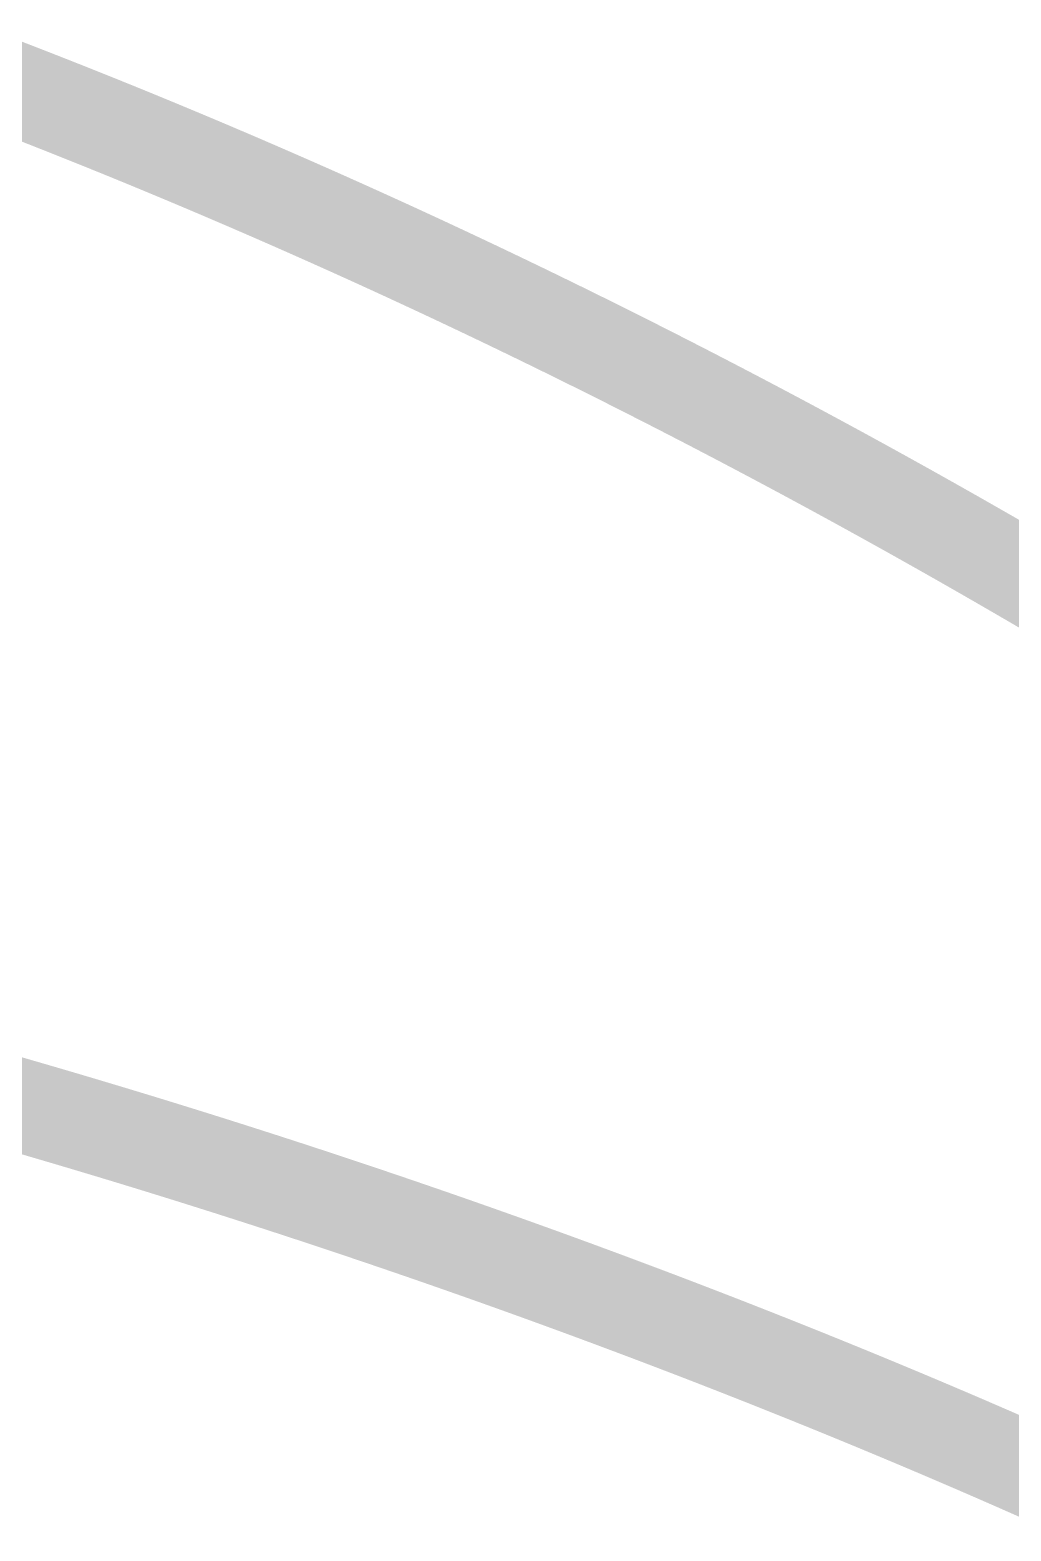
# Model space of a CAD drawing. Header units: inches. Extents: x -300 to 516, y -297 to 231.
# Drawn here: x -15.185 to -13.87, y -151.015 to -149.002 of the extents above; entities that cross this region are included whole.
import ezdxf

# ---------------------------------------------------------------- set-up
doc = ezdxf.new("R2010")
doc.units = ezdxf.units.IN
doc.header["$LTSCALE"] = 24
doc.header["$MEASUREMENT"] = 0
doc.layers.add('EXTERIOR ELEC EQUIP', color=190, linetype='Continuous')

msp = doc.modelspace()

# ---------------------------------------------------------------- linework, layer by layer
at = {"layer": 'EXTERIOR ELEC EQUIP', "color": 60, "const_width": 0.125}
msp.add_lwpolyline([(-15.24835, -149.06435), (-15.2475, -149.06467), (-15.24666, -149.06499), (-15.24582, -149.06531), (-15.24498, -149.06563), (-15.24414, -149.06596), (-15.24329, -149.06628), (-15.24245, -149.0666), (-15.24161, -149.06692), (-15.24077, -149.06724), (-15.23993, -149.06756), (-15.23908, -149.06789), (-15.23824, -149.06821), (-15.2374, -149.06853), (-15.23656, -149.06885), (-15.23572, -149.06918), (-15.23487, -149.0695), (-15.23403, -149.06982), (-15.23319, -149.07014), (-15.23235, -149.07047), (-15.23151, -149.07079), (-15.23067, -149.07111), (-15.22982, -149.07143), (-15.22898, -149.07176), (-15.22814, -149.07208), (-15.2273, -149.0724), (-15.22646, -149.07273), (-15.22562, -149.07305), (-15.22477, -149.07337), (-15.22393, -149.0737), (-15.22309, -149.07402), (-15.22225, -149.07435), (-15.22141, -149.07467), (-15.22057, -149.07499), (-15.21973, -149.07532), (-15.21888, -149.07564), (-15.21804, -149.07597), (-15.2172, -149.07629), (-15.21636, -149.07661), (-15.21552, -149.07694), (-15.21468, -149.07726), (-15.21384, -149.07759), (-15.213, -149.07791), (-15.21215, -149.07824), (-15.21131, -149.07856), (-15.21047, -149.07889), (-15.20963, -149.07921), (-15.20879, -149.07954), (-15.20795, -149.07986), (-15.20711, -149.08019), (-15.20627, -149.08051), (-15.20542, -149.08084), (-15.20458, -149.08117), (-15.20374, -149.08149), (-15.2029, -149.08182), (-15.20206, -149.08214), (-15.20122, -149.08247), (-15.20038, -149.0828), (-15.19954, -149.08312), (-15.1987, -149.08345), (-15.19786, -149.08377), (-15.19702, -149.0841), (-15.19617, -149.08443), (-15.19533, -149.08475), (-15.19449, -149.08508), (-15.19365, -149.08541), (-15.19281, -149.08574), (-15.19197, -149.08606), (-15.19113, -149.08639), (-15.19029, -149.08672), (-15.18945, -149.08704), (-15.18861, -149.08737), (-15.18777, -149.0877), (-15.18693, -149.08803), (-15.18609, -149.08835), (-15.18525, -149.08868), (-15.18441, -149.08901), (-15.18357, -149.08934), (-15.18273, -149.08967), (-15.18188, -149.08999), (-15.18104, -149.09032), (-15.1802, -149.09065), (-15.17936, -149.09098), (-15.17852, -149.09131), (-15.17768, -149.09164), (-15.17684, -149.09197), (-15.176, -149.09229), (-15.17516, -149.09262), (-15.17432, -149.09295), (-15.17348, -149.09328), (-15.17264, -149.09361), (-15.1718, -149.09394), (-15.17096, -149.09427), (-15.17012, -149.0946), (-15.16928, -149.09493), (-15.16844, -149.09526), (-15.1676, -149.09559), (-15.16676, -149.09592), (-15.16592, -149.09625), (-15.16508, -149.09658), (-15.16424, -149.09691), (-15.1634, -149.09724), (-15.16256, -149.09757), (-15.16172, -149.0979), (-15.16088, -149.09823), (-15.16004, -149.09856), (-15.1592, -149.09889), (-15.15836, -149.09922), (-15.15752, -149.09955), (-15.15668, -149.09988), (-15.15584, -149.10021), (-15.155, -149.10054), (-15.15416, -149.10088), (-15.15332, -149.10121), (-15.15248, -149.10154), (-15.15164, -149.10187), (-15.1508, -149.1022), (-15.14996, -149.10253), (-15.14913, -149.10286), (-15.14829, -149.1032), (-15.14745, -149.10353), (-15.14661, -149.10386), (-15.14577, -149.10419), (-15.14493, -149.10452), (-15.14409, -149.10486), (-15.14325, -149.10519), (-15.14241, -149.10552), (-15.14157, -149.10585), (-15.14073, -149.10619), (-15.13989, -149.10652), (-15.13905, -149.10685), (-15.13821, -149.10719), (-15.13737, -149.10752), (-15.13653, -149.10785), (-15.1357, -149.10818), (-15.13486, -149.10852), (-15.13402, -149.10885), (-15.13318, -149.10918), (-15.13234, -149.10952), (-15.1315, -149.10985), (-15.13066, -149.11019), (-15.12982, -149.11052), (-15.12898, -149.11085), (-15.12814, -149.11119), (-15.1273, -149.11152), (-15.12647, -149.11186), (-15.12563, -149.11219), (-15.12479, -149.11252), (-15.12395, -149.11286), (-15.12311, -149.11319), (-15.12227, -149.11353), (-15.12143, -149.11386), (-15.12059, -149.1142), (-15.11976, -149.11453), (-15.11892, -149.11487), (-15.11808, -149.1152), (-15.11724, -149.11554), (-15.1164, -149.11587), (-15.11556, -149.11621), (-15.11472, -149.11654), (-15.11388, -149.11688), (-15.11305, -149.11721), (-15.11221, -149.11755), (-15.11137, -149.11789), (-15.11053, -149.11822), (-15.10969, -149.11856), (-15.10885, -149.11889), (-15.10802, -149.11923), (-15.10718, -149.11957), (-15.10634, -149.1199), (-15.1055, -149.12024), (-15.10466, -149.12057), (-15.10382, -149.12091), (-15.10299, -149.12125), (-15.10215, -149.12158), (-15.10131, -149.12192), (-15.10047, -149.12226), (-15.09963, -149.1226), (-15.09879, -149.12293), (-15.09796, -149.12327), (-15.09712, -149.12361), (-15.09628, -149.12394), (-15.09544, -149.12428), (-15.0946, -149.12462), (-15.09377, -149.12496), (-15.09293, -149.1253), (-15.09209, -149.12563), (-15.09125, -149.12597), (-15.09041, -149.12631), (-15.08958, -149.12665), (-15.08874, -149.12699), (-15.0879, -149.12732), (-15.08706, -149.12766), (-15.08622, -149.128), (-15.08539, -149.12834), (-15.08455, -149.12868), (-15.08371, -149.12902), (-15.08287, -149.12936), (-15.08204, -149.12969), (-15.0812, -149.13003), (-15.08036, -149.13037), (-15.07952, -149.13071), (-15.07869, -149.13105), (-15.07785, -149.13139), (-15.07701, -149.13173), (-15.07617, -149.13207), (-15.07534, -149.13241), (-15.0745, -149.13275), (-15.07366, -149.13309), (-15.07282, -149.13343), (-15.07199, -149.13377), (-15.07115, -149.13411), (-15.07031, -149.13445), (-15.06947, -149.13479), (-15.06864, -149.13513), (-15.0678, -149.13547), (-15.06696, -149.13581), (-15.06612, -149.13615), (-15.06529, -149.13649), (-15.06445, -149.13683), (-15.06361, -149.13717), (-15.06278, -149.13751), (-15.06194, -149.13785), (-15.0611, -149.1382), (-15.06026, -149.13854), (-15.05943, -149.13888), (-15.05859, -149.13922), (-15.05775, -149.13956), (-15.05692, -149.1399), (-15.05608, -149.14024), (-15.05524, -149.14059), (-15.05441, -149.14093), (-15.05357, -149.14127), (-15.05273, -149.14161), (-15.0519, -149.14195), (-15.05106, -149.1423), (-15.05022, -149.14264), (-15.04939, -149.14298), (-15.04855, -149.14332), (-15.04771, -149.14367), (-15.04688, -149.14401), (-15.04604, -149.14435), (-15.0452, -149.14469), (-15.04437, -149.14504), (-15.04353, -149.14538), (-15.04269, -149.14572), (-15.04186, -149.14607), (-15.04102, -149.14641), (-15.04018, -149.14675), (-15.03935, -149.1471), (-15.03851, -149.14744), (-15.03767, -149.14778), (-15.03684, -149.14813), (-15.036, -149.14847), (-15.03516, -149.14881), (-15.03433, -149.14916), (-15.03349, -149.1495), (-15.03266, -149.14985), (-15.03182, -149.15019), (-15.03098, -149.15054), (-15.03015, -149.15088), (-15.02931, -149.15122), (-15.02847, -149.15157), (-15.02764, -149.15191), (-15.0268, -149.15226), (-15.02597, -149.1526), (-15.02513, -149.15295), (-15.02429, -149.15329), (-15.02346, -149.15364), (-15.02262, -149.15398), (-15.02179, -149.15433), (-15.02095, -149.15467), (-15.02011, -149.15502), (-15.01928, -149.15537), (-15.01844, -149.15571), (-15.01761, -149.15606), (-15.01677, -149.1564), (-15.01594, -149.15675), (-15.0151, -149.15709), (-15.01426, -149.15744), (-15.01343, -149.15779), (-15.01259, -149.15813), (-15.01176, -149.15848), (-15.01092, -149.15883), (-15.01009, -149.15917), (-15.00925, -149.15952), (-15.00842, -149.15987), (-15.00758, -149.16021), (-15.00674, -149.16056), (-15.00591, -149.16091), (-15.00507, -149.16125), (-15.00424, -149.1616), (-15.0034, -149.16195), (-15.00257, -149.16229), (-15.00173, -149.16264), (-15.0009, -149.16299), (-15.00006, -149.16334), (-14.99923, -149.16368), (-14.99839, -149.16403), (-14.99756, -149.16438), (-14.99672, -149.16473), (-14.99589, -149.16508), (-14.99505, -149.16542), (-14.99422, -149.16577), (-14.99338, -149.16612), (-14.99255, -149.16647), (-14.99171, -149.16682), (-14.99088, -149.16717), (-14.99004, -149.16752), (-14.98921, -149.16786), (-14.98837, -149.16821), (-14.98754, -149.16856), (-14.9867, -149.16891), (-14.98587, -149.16926), (-14.98503, -149.16961), (-14.9842, -149.16996), (-14.98336, -149.17031), (-14.98253, -149.17066), (-14.98169, -149.17101), (-14.98086, -149.17136), (-14.98002, -149.17171), (-14.97919, -149.17206), (-14.97835, -149.17241), (-14.97752, -149.17275), (-14.97668, -149.1731), (-14.97585, -149.17346), (-14.97502, -149.17381), (-14.97418, -149.17416), (-14.97335, -149.17451), (-14.97251, -149.17486), (-14.97168, -149.17521), (-14.97084, -149.17556), (-14.97001, -149.17591), (-14.96918, -149.17626), (-14.96834, -149.17661), (-14.96751, -149.17696), (-14.96667, -149.17731), (-14.96584, -149.17766), (-14.965, -149.17801), (-14.96417, -149.17837), (-14.96334, -149.17872), (-14.9625, -149.17907), (-14.96167, -149.17942), (-14.96083, -149.17977), (-14.96, -149.18012), (-14.95917, -149.18048), (-14.95833, -149.18083), (-14.9575, -149.18118), (-14.95666, -149.18153), (-14.95583, -149.18188), (-14.955, -149.18224), (-14.95416, -149.18259), (-14.95333, -149.18294), (-14.95249, -149.18329), (-14.95166, -149.18365), (-14.95083, -149.184), (-14.94999, -149.18435), (-14.94916, -149.1847), (-14.94833, -149.18506), (-14.94749, -149.18541), (-14.94666, -149.18576), (-14.94583, -149.18612), (-14.94499, -149.18647), (-14.94416, -149.18682), (-14.94332, -149.18718), (-14.94249, -149.18753), (-14.94166, -149.18788), (-14.94082, -149.18824), (-14.93999, -149.18859), (-14.93916, -149.18895), (-14.93832, -149.1893), (-14.93749, -149.18965), (-14.93666, -149.19001), (-14.93582, -149.19036), (-14.93499, -149.19072), (-14.93416, -149.19107), (-14.93332, -149.19143), (-14.93249, -149.19178), (-14.93166, -149.19214), (-14.93083, -149.19249), (-14.92999, -149.19285), (-14.92916, -149.1932), (-14.92833, -149.19356), (-14.92749, -149.19391), (-14.92666, -149.19427), (-14.92583, -149.19462), (-14.92499, -149.19498), (-14.92416, -149.19533), (-14.92333, -149.19569), (-14.9225, -149.19604), (-14.92166, -149.1964), (-14.92083, -149.19675), (-14.92, -149.19711), (-14.91917, -149.19747), (-14.91833, -149.19782), (-14.9175, -149.19818), (-14.91667, -149.19854), (-14.91583, -149.19889), (-14.915, -149.19925), (-14.91417, -149.1996), (-14.91334, -149.19996), (-14.9125, -149.20032), (-14.91167, -149.20067), (-14.91084, -149.20103), (-14.91001, -149.20139), (-14.90917, -149.20175), (-14.90834, -149.2021), (-14.90751, -149.20246), (-14.90668, -149.20282), (-14.90585, -149.20317), (-14.90501, -149.20353), (-14.90418, -149.20389), (-14.90335, -149.20425), (-14.90252, -149.2046), (-14.90168, -149.20496), (-14.90085, -149.20532), (-14.90002, -149.20568), (-14.89919, -149.20604), (-14.89836, -149.20639), (-14.89752, -149.20675), (-14.89669, -149.20711), (-14.89586, -149.20747), (-14.89503, -149.20783), (-14.8942, -149.20819), (-14.89336, -149.20855), (-14.89253, -149.2089), (-14.8917, -149.20926), (-14.89087, -149.20962), (-14.89004, -149.20998), (-14.88921, -149.21034), (-14.88837, -149.2107), (-14.88754, -149.21106), (-14.88671, -149.21142), (-14.88588, -149.21178), (-14.88505, -149.21214), (-14.88422, -149.2125), (-14.88338, -149.21286), (-14.88255, -149.21322), (-14.88172, -149.21358), (-14.88089, -149.21394), (-14.88006, -149.2143), (-14.87923, -149.21466), (-14.8784, -149.21502), (-14.87756, -149.21538), (-14.87673, -149.21574), (-14.8759, -149.2161), (-14.87507, -149.21646), (-14.87424, -149.21682), (-14.87341, -149.21718), (-14.87258, -149.21754), (-14.87175, -149.2179), (-14.87091, -149.21826), (-14.87008, -149.21862), (-14.86925, -149.21898), (-14.86842, -149.21935), (-14.86759, -149.21971), (-14.86676, -149.22007), (-14.86593, -149.22043), (-14.8651, -149.22079), (-14.86427, -149.22115), (-14.86344, -149.22151), (-14.8626, -149.22188), (-14.86177, -149.22224), (-14.86094, -149.2226), (-14.86011, -149.22296), (-14.85928, -149.22332), (-14.85845, -149.22369), (-14.85762, -149.22405), (-14.85679, -149.22441), (-14.85596, -149.22477), (-14.85513, -149.22514), (-14.8543, -149.2255), (-14.85347, -149.22586), (-14.85264, -149.22623), (-14.85181, -149.22659), (-14.85098, -149.22695), (-14.85015, -149.22731), (-14.84932, -149.22768), (-14.84849, -149.22804), (-14.84765, -149.2284), (-14.84682, -149.22877), (-14.84599, -149.22913), (-14.84516, -149.22949), (-14.84433, -149.22986), (-14.8435, -149.23022), (-14.84267, -149.23059), (-14.84184, -149.23095), (-14.84101, -149.23131), (-14.84018, -149.23168), (-14.83935, -149.23204), (-14.83852, -149.23241), (-14.83769, -149.23277), (-14.83686, -149.23314), (-14.83603, -149.2335), (-14.8352, -149.23386), (-14.83437, -149.23423), (-14.83354, -149.23459), (-14.83271, -149.23496), (-14.83188, -149.23532), (-14.83105, -149.23569), (-14.83022, -149.23605), (-14.82939, -149.23642), (-14.82856, -149.23678), (-14.82774, -149.23715), (-14.82691, -149.23752), (-14.82608, -149.23788), (-14.82525, -149.23825), (-14.82442, -149.23861), (-14.82359, -149.23898), (-14.82276, -149.23934), (-14.82193, -149.23971), (-14.8211, -149.24008), (-14.82027, -149.24044), (-14.81944, -149.24081), (-14.81861, -149.24117), (-14.81778, -149.24154), (-14.81695, -149.24191), (-14.81612, -149.24227), (-14.81529, -149.24264), (-14.81446, -149.24301), (-14.81364, -149.24337), (-14.81281, -149.24374), (-14.81198, -149.24411), (-14.81115, -149.24448), (-14.81032, -149.24484), (-14.80949, -149.24521), (-14.80866, -149.24558), (-14.80783, -149.24594), (-14.807, -149.24631), (-14.80617, -149.24668), (-14.80535, -149.24705), (-14.80452, -149.24742), (-14.80369, -149.24778), (-14.80286, -149.24815), (-14.80203, -149.24852), (-14.8012, -149.24889), (-14.80037, -149.24926), (-14.79954, -149.24962), (-14.79872, -149.24999), (-14.79789, -149.25036), (-14.79706, -149.25073), (-14.79623, -149.2511), (-14.7954, -149.25147), (-14.79457, -149.25183), (-14.79374, -149.2522), (-14.79292, -149.25257), (-14.79209, -149.25294), (-14.79126, -149.25331), (-14.79043, -149.25368), (-14.7896, -149.25405), (-14.78877, -149.25442), (-14.78795, -149.25479), (-14.78712, -149.25516), (-14.78629, -149.25553), (-14.78546, -149.2559), (-14.78463, -149.25627), (-14.78381, -149.25664), (-14.78298, -149.25701), (-14.78215, -149.25738), (-14.78132, -149.25775), (-14.78049, -149.25812), (-14.77967, -149.25849), (-14.77884, -149.25886), (-14.77801, -149.25923), (-14.77718, -149.2596), (-14.77635, -149.25997), (-14.77553, -149.26034), (-14.7747, -149.26071), (-14.77387, -149.26108), (-14.77304, -149.26145), (-14.77222, -149.26182), (-14.77139, -149.26219), (-14.77056, -149.26257), (-14.76973, -149.26294), (-14.7689, -149.26331), (-14.76808, -149.26368), (-14.76725, -149.26405), (-14.76642, -149.26442), (-14.76559, -149.26479), (-14.76477, -149.26517), (-14.76394, -149.26554), (-14.76311, -149.26591), (-14.76229, -149.26628), (-14.76146, -149.26665), (-14.76063, -149.26703), (-14.7598, -149.2674), (-14.75898, -149.26777), (-14.75815, -149.26814), (-14.75732, -149.26852), (-14.75649, -149.26889), (-14.75567, -149.26926), (-14.75484, -149.26963), (-14.75401, -149.27001), (-14.75319, -149.27038), (-14.75236, -149.27075), (-14.75153, -149.27113), (-14.75071, -149.2715), (-14.74988, -149.27187), (-14.74905, -149.27225), (-14.74823, -149.27262), (-14.7474, -149.27299), (-14.74657, -149.27337), (-14.74575, -149.27374), (-14.74492, -149.27411), (-14.74409, -149.27449), (-14.74327, -149.27486), (-14.74244, -149.27524), (-14.74161, -149.27561), (-14.74079, -149.27598), (-14.73996, -149.27636), (-14.73913, -149.27673), (-14.73831, -149.27711), (-14.73748, -149.27748), (-14.73665, -149.27786), (-14.73583, -149.27823), (-14.735, -149.27861), (-14.73417, -149.27898), (-14.73335, -149.27935), (-14.73252, -149.27973), (-14.7317, -149.2801), (-14.73087, -149.28048), (-14.73004, -149.28086), (-14.72922, -149.28123), (-14.72839, -149.28161), (-14.72756, -149.28198), (-14.72674, -149.28236), (-14.72591, -149.28273), (-14.72509, -149.28311), (-14.72426, -149.28348), (-14.72344, -149.28386), (-14.72261, -149.28424), (-14.72178, -149.28461), (-14.72096, -149.28499), (-14.72013, -149.28536), (-14.71931, -149.28574), (-14.71848, -149.28612), (-14.71765, -149.28649), (-14.71683, -149.28687), (-14.716, -149.28725), (-14.71518, -149.28762), (-14.71435, -149.288), (-14.71353, -149.28838), (-14.7127, -149.28875), (-14.71188, -149.28913), (-14.71105, -149.28951), (-14.71022, -149.28989), (-14.7094, -149.29026), (-14.70857, -149.29064), (-14.70775, -149.29102), (-14.70692, -149.2914), (-14.7061, -149.29177), (-14.70527, -149.29215), (-14.70445, -149.29253), (-14.70362, -149.29291), (-14.7028, -149.29328), (-14.70197, -149.29366), (-14.70115, -149.29404), (-14.70032, -149.29442), (-14.6995, -149.2948), (-14.69867, -149.29518), (-14.69785, -149.29555), (-14.69702, -149.29593), (-14.6962, -149.29631), (-14.69537, -149.29669), (-14.69455, -149.29707), (-14.69372, -149.29745), (-14.6929, -149.29783), (-14.69207, -149.29821), (-14.69125, -149.29859), (-14.69042, -149.29896), (-14.6896, -149.29934), (-14.68878, -149.29972), (-14.68795, -149.3001), (-14.68713, -149.30048), (-14.6863, -149.30086), (-14.68548, -149.30124), (-14.68465, -149.30162), (-14.68383, -149.302), (-14.683, -149.30238), (-14.68218, -149.30276), (-14.68136, -149.30314), (-14.68053, -149.30352), (-14.67971, -149.3039), (-14.67888, -149.30428), (-14.67806, -149.30466), (-14.67723, -149.30504), (-14.67641, -149.30542), (-14.67559, -149.3058), (-14.67476, -149.30618), (-14.67394, -149.30657), (-14.67311, -149.30695), (-14.67229, -149.30733), (-14.67147, -149.30771), (-14.67064, -149.30809), (-14.66982, -149.30847), (-14.66899, -149.30885), (-14.66817, -149.30923), (-14.66735, -149.30962), (-14.66652, -149.31), (-14.6657, -149.31038), (-14.66488, -149.31076), (-14.66405, -149.31114), (-14.66323, -149.31152), (-14.6624, -149.31191), (-14.66158, -149.31229), (-14.66076, -149.31267), (-14.65993, -149.31305), (-14.65911, -149.31343), (-14.65829, -149.31382), (-14.65746, -149.3142), (-14.65664, -149.31458), (-14.65582, -149.31496), (-14.65499, -149.31535), (-14.65417, -149.31573), (-14.65335, -149.31611), (-14.65252, -149.3165), (-14.6517, -149.31688), (-14.65088, -149.31726), (-14.65005, -149.31765), (-14.64923, -149.31803), (-14.64841, -149.31841), (-14.64759, -149.3188), (-14.64676, -149.31918), (-14.64594, -149.31956), (-14.64512, -149.31995), (-14.64429, -149.32033), (-14.64347, -149.32071), (-14.64265, -149.3211), (-14.64183, -149.32148), (-14.641, -149.32187), (-14.64018, -149.32225), (-14.63936, -149.32263), (-14.63853, -149.32302), (-14.63771, -149.3234), (-14.63689, -149.32379), (-14.63607, -149.32417), (-14.63524, -149.32456), (-14.63442, -149.32494), (-14.6336, -149.32533), (-14.63278, -149.32571), (-14.63195, -149.3261), (-14.63113, -149.32648), (-14.63031, -149.32687), (-14.62949, -149.32725), (-14.62867, -149.32764), (-14.62784, -149.32802), (-14.62702, -149.32841), (-14.6262, -149.32879), (-14.62538, -149.32918), (-14.62455, -149.32956), (-14.62373, -149.32995), (-14.62291, -149.33034), (-14.62209, -149.33072), (-14.62127, -149.33111), (-14.62044, -149.33149), (-14.61962, -149.33188), (-14.6188, -149.33227), (-14.61798, -149.33265), (-14.61716, -149.33304), (-14.61634, -149.33343), (-14.61551, -149.33381), (-14.61469, -149.3342), (-14.61387, -149.33459), (-14.61305, -149.33497), (-14.61223, -149.33536), (-14.61141, -149.33575), (-14.61058, -149.33613), (-14.60976, -149.33652), (-14.60894, -149.33691), (-14.60812, -149.3373), (-14.6073, -149.33768), (-14.60648, -149.33807), (-14.60565, -149.33846), (-14.60483, -149.33885), (-14.60401, -149.33923), (-14.60319, -149.33962), (-14.60237, -149.34001), (-14.60155, -149.3404), (-14.60073, -149.34078), (-14.59991, -149.34117), (-14.59909, -149.34156), (-14.59826, -149.34195), (-14.59744, -149.34234), (-14.59662, -149.34273), (-14.5958, -149.34311), (-14.59498, -149.3435), (-14.59416, -149.34389), (-14.59334, -149.34428), (-14.59252, -149.34467), (-14.5917, -149.34506), (-14.59088, -149.34545), (-14.59006, -149.34584), (-14.58923, -149.34623), (-14.58841, -149.34662), (-14.58759, -149.347), (-14.58677, -149.34739), (-14.58595, -149.34778), (-14.58513, -149.34817), (-14.58431, -149.34856), (-14.58349, -149.34895), (-14.58267, -149.34934), (-14.58185, -149.34973), (-14.58103, -149.35012), (-14.58021, -149.35051), (-14.57939, -149.3509), (-14.57857, -149.35129), (-14.57775, -149.35168), (-14.57693, -149.35207), (-14.57611, -149.35246), (-14.57529, -149.35285), (-14.57447, -149.35324), (-14.57365, -149.35363), (-14.57283, -149.35403), (-14.57201, -149.35442), (-14.57119, -149.35481), (-14.57037, -149.3552), (-14.56955, -149.35559), (-14.56873, -149.35598), (-14.56791, -149.35637), (-14.56709, -149.35676), (-14.56627, -149.35715), (-14.56545, -149.35755), (-14.56463, -149.35794), (-14.56381, -149.35833), (-14.56299, -149.35872), (-14.56217, -149.35911), (-14.56135, -149.3595), (-14.56053, -149.3599), (-14.55971, -149.36029), (-14.55889, -149.36068), (-14.55807, -149.36107), (-14.55725, -149.36147), (-14.55643, -149.36186), (-14.55562, -149.36225), (-14.5548, -149.36264), (-14.55398, -149.36304), (-14.55316, -149.36343), (-14.55234, -149.36382), (-14.55152, -149.36421), (-14.5507, -149.36461), (-14.54988, -149.365), (-14.54906, -149.36539), (-14.54824, -149.36579), (-14.54742, -149.36618), (-14.5466, -149.36657), (-14.54579, -149.36697), (-14.54497, -149.36736), (-14.54415, -149.36775), (-14.54333, -149.36815), (-14.54251, -149.36854), (-14.54169, -149.36893), (-14.54087, -149.36933), (-14.54005, -149.36972), (-14.53924, -149.37012), (-14.53842, -149.37051), (-14.5376, -149.3709), (-14.53678, -149.3713), (-14.53596, -149.37169), (-14.53514, -149.37209), (-14.53432, -149.37248), (-14.53351, -149.37288), (-14.53269, -149.37327), (-14.53187, -149.37366), (-14.53105, -149.37406), (-14.53023, -149.37445), (-14.52941, -149.37485), (-14.5286, -149.37524), (-14.52778, -149.37564), (-14.52696, -149.37603), (-14.52614, -149.37643), (-14.52532, -149.37683), (-14.52451, -149.37722), (-14.52369, -149.37762), (-14.52287, -149.37801), (-14.52205, -149.37841), (-14.52123, -149.3788), (-14.52042, -149.3792), (-14.5196, -149.37959), (-14.51878, -149.37999), (-14.51796, -149.38039), (-14.51715, -149.38078), (-14.51633, -149.38118), (-14.51551, -149.38158), (-14.51469, -149.38197), (-14.51388, -149.38237), (-14.51306, -149.38276), (-14.51224, -149.38316), (-14.51142, -149.38356), (-14.51061, -149.38395), (-14.50979, -149.38435), (-14.50897, -149.38475), (-14.50815, -149.38515), (-14.50734, -149.38554), (-14.50652, -149.38594), (-14.5057, -149.38634), (-14.50488, -149.38673), (-14.50407, -149.38713), (-14.50325, -149.38753), (-14.50243, -149.38793), (-14.50162, -149.38832), (-14.5008, -149.38872), (-14.49998, -149.38912), (-14.49916, -149.38952), (-14.49835, -149.38992), (-14.49753, -149.39031), (-14.49671, -149.39071), (-14.4959, -149.39111), (-14.49508, -149.39151), (-14.49426, -149.39191), (-14.49345, -149.39231), (-14.49263, -149.3927), (-14.49181, -149.3931), (-14.491, -149.3935), (-14.49018, -149.3939), (-14.48936, -149.3943), (-14.48855, -149.3947), (-14.48773, -149.3951), (-14.48691, -149.3955), (-14.4861, -149.39589), (-14.48528, -149.39629), (-14.48447, -149.39669), (-14.48365, -149.39709), (-14.48283, -149.39749), (-14.48202, -149.39789), (-14.4812, -149.39829), (-14.48038, -149.39869), (-14.47957, -149.39909), (-14.47875, -149.39949), (-14.47794, -149.39989), (-14.47712, -149.40029), (-14.4763, -149.40069), (-14.47549, -149.40109), (-14.47467, -149.40149), (-14.47386, -149.40189), (-14.47304, -149.40229), (-14.47223, -149.40269), (-14.47141, -149.40309), (-14.47059, -149.40349), (-14.46978, -149.40389), (-14.46896, -149.40429), (-14.46815, -149.40469), (-14.46733, -149.4051), (-14.46652, -149.4055), (-14.4657, -149.4059), (-14.46489, -149.4063), (-14.46407, -149.4067), (-14.46325, -149.4071), (-14.46244, -149.4075), (-14.46162, -149.4079), (-14.46081, -149.40831), (-14.45999, -149.40871), (-14.45918, -149.40911), (-14.45836, -149.40951), (-14.45755, -149.40991), (-14.45673, -149.41031), (-14.45592, -149.41072), (-14.4551, -149.41112), (-14.45429, -149.41152), (-14.45347, -149.41192), (-14.45266, -149.41232), (-14.45184, -149.41273), (-14.45103, -149.41313), (-14.45021, -149.41353), (-14.4494, -149.41393), (-14.44858, -149.41434), (-14.44777, -149.41474), (-14.44695, -149.41514), (-14.44614, -149.41555), (-14.44532, -149.41595), (-14.44451, -149.41635), (-14.4437, -149.41676), (-14.44288, -149.41716), (-14.44207, -149.41756), (-14.44125, -149.41797), (-14.44044, -149.41837), (-14.43962, -149.41877), (-14.43881, -149.41918), (-14.43799, -149.41958), (-14.43718, -149.41998), (-14.43637, -149.42039), (-14.43555, -149.42079), (-14.43474, -149.42119), (-14.43392, -149.4216), (-14.43311, -149.422), (-14.4323, -149.42241), (-14.43148, -149.42281), (-14.43067, -149.42322), (-14.42985, -149.42362), (-14.42904, -149.42402), (-14.42823, -149.42443), (-14.42741, -149.42483), (-14.4266, -149.42524), (-14.42578, -149.42564), (-14.42497, -149.42605), (-14.42416, -149.42645), (-14.42334, -149.42686), (-14.42253, -149.42726), (-14.42172, -149.42767), (-14.4209, -149.42807), (-14.42009, -149.42848), (-14.41928, -149.42889), (-14.41846, -149.42929), (-14.41765, -149.4297), (-14.41684, -149.4301), (-14.41602, -149.43051), (-14.41521, -149.43091), (-14.4144, -149.43132), (-14.41358, -149.43173), (-14.41277, -149.43213), (-14.41196, -149.43254), (-14.41114, -149.43294), (-14.41033, -149.43335), (-14.40952, -149.43376), (-14.4087, -149.43416), (-14.40789, -149.43457), (-14.40708, -149.43498), (-14.40627, -149.43538), (-14.40545, -149.43579), (-14.40464, -149.4362), (-14.40383, -149.4366), (-14.40302, -149.43701), (-14.4022, -149.43742), (-14.40139, -149.43782), (-14.40058, -149.43823), (-14.39976, -149.43864), (-14.39895, -149.43905), (-14.39814, -149.43945), (-14.39733, -149.43986), (-14.39651, -149.44027), (-14.3957, -149.44068), (-14.39489, -149.44108), (-14.39408, -149.44149), (-14.39327, -149.4419), (-14.39245, -149.44231), (-14.39164, -149.44272), (-14.39083, -149.44312), (-14.39002, -149.44353), (-14.3892, -149.44394), (-14.38839, -149.44435), (-14.38758, -149.44476), (-14.38677, -149.44517), (-14.38596, -149.44557), (-14.38514, -149.44598), (-14.38433, -149.44639), (-14.38352, -149.4468), (-14.38271, -149.44721), (-14.3819, -149.44762), (-14.38109, -149.44803), (-14.38027, -149.44844), (-14.37946, -149.44885), (-14.37865, -149.44926), (-14.37784, -149.44967), (-14.37703, -149.45007), (-14.37622, -149.45048), (-14.3754, -149.45089), (-14.37459, -149.4513), (-14.37378, -149.45171), (-14.37297, -149.45212), (-14.37216, -149.45253), (-14.37135, -149.45294), (-14.37054, -149.45335), (-14.36973, -149.45376), (-14.36891, -149.45417), (-14.3681, -149.45458), (-14.36729, -149.45499), (-14.36648, -149.4554), (-14.36567, -149.45581), (-14.36486, -149.45622), (-14.36405, -149.45664), (-14.36324, -149.45705), (-14.36243, -149.45746), (-14.36162, -149.45787), (-14.36081, -149.45828), (-14.35999, -149.45869), (-14.35918, -149.4591), (-14.35837, -149.45951), (-14.35756, -149.45992), (-14.35675, -149.46033), (-14.35594, -149.46075), (-14.35513, -149.46116), (-14.35432, -149.46157), (-14.35351, -149.46198), (-14.3527, -149.46239), (-14.35189, -149.4628), (-14.35108, -149.46322), (-14.35027, -149.46363), (-14.34946, -149.46404), (-14.34865, -149.46445), (-14.34784, -149.46486), (-14.34703, -149.46528), (-14.34622, -149.46569), (-14.34541, -149.4661), (-14.3446, -149.46651), (-14.34379, -149.46693), (-14.34298, -149.46734), (-14.34217, -149.46775), (-14.34136, -149.46816), (-14.34055, -149.46858), (-14.33974, -149.46899), (-14.33893, -149.4694), (-14.33812, -149.46982), (-14.33731, -149.47023), (-14.3365, -149.47064), (-14.33569, -149.47106), (-14.33488, -149.47147), (-14.33407, -149.47188), (-14.33326, -149.4723), (-14.33245, -149.47271), (-14.33164, -149.47312), (-14.33083, -149.47354), (-14.33002, -149.47395), (-14.32921, -149.47436), (-14.3284, -149.47478), (-14.3276, -149.47519), (-14.32679, -149.47561), (-14.32598, -149.47602), (-14.32517, -149.47643), (-14.32436, -149.47685), (-14.32355, -149.47726), (-14.32274, -149.47768), (-14.32193, -149.47809), (-14.32112, -149.47851), (-14.32031, -149.47892), (-14.31951, -149.47934), (-14.3187, -149.47975), (-14.31789, -149.48017), (-14.31708, -149.48058), (-14.31627, -149.481), (-14.31546, -149.48141), (-14.31465, -149.48183), (-14.31384, -149.48224), (-14.31304, -149.48266), (-14.31223, -149.48307), (-14.31142, -149.48349), (-14.31061, -149.4839), (-14.3098, -149.48432), (-14.30899, -149.48474), (-14.30819, -149.48515), (-14.30738, -149.48557), (-14.30657, -149.48598), (-14.30576, -149.4864), (-14.30495, -149.48682), (-14.30414, -149.48723), (-14.30334, -149.48765), (-14.30253, -149.48806), (-14.30172, -149.48848), (-14.30091, -149.4889), (-14.3001, -149.48931), (-14.2993, -149.48973), (-14.29849, -149.49015), (-14.29768, -149.49056), (-14.29687, -149.49098), (-14.29607, -149.4914), (-14.29526, -149.49181), (-14.29445, -149.49223), (-14.29364, -149.49265), (-14.29284, -149.49307), (-14.29203, -149.49348), (-14.29122, -149.4939), (-14.29041, -149.49432), (-14.28961, -149.49474), (-14.2888, -149.49515), (-14.28799, -149.49557), (-14.28718, -149.49599), (-14.28638, -149.49641), (-14.28557, -149.49682), (-14.28476, -149.49724), (-14.28395, -149.49766), (-14.28315, -149.49808), (-14.28234, -149.4985), (-14.28153, -149.49892), (-14.28073, -149.49933), (-14.27992, -149.49975), (-14.27911, -149.50017), (-14.27831, -149.50059), (-14.2775, -149.50101), (-14.27669, -149.50143), (-14.27589, -149.50185), (-14.27508, -149.50226), (-14.27427, -149.50268), (-14.27347, -149.5031), (-14.27266, -149.50352), (-14.27185, -149.50394), (-14.27105, -149.50436), (-14.27024, -149.50478), (-14.26943, -149.5052), (-14.26863, -149.50562), (-14.26782, -149.50604), (-14.26701, -149.50646), (-14.26621, -149.50688), (-14.2654, -149.5073), (-14.2646, -149.50772), (-14.26379, -149.50814), (-14.26298, -149.50856), (-14.26218, -149.50898), (-14.26137, -149.5094), (-14.26056, -149.50982), (-14.25976, -149.51024), (-14.25895, -149.51066), (-14.25815, -149.51108), (-14.25734, -149.5115), (-14.25654, -149.51192), (-14.25573, -149.51234), (-14.25492, -149.51276), (-14.25412, -149.51318), (-14.25331, -149.5136), (-14.25251, -149.51402), (-14.2517, -149.51444), (-14.2509, -149.51486), (-14.25009, -149.51529), (-14.24928, -149.51571), (-14.24848, -149.51613), (-14.24767, -149.51655), (-14.24687, -149.51697), (-14.24606, -149.51739), (-14.24526, -149.51781), (-14.24445, -149.51824), (-14.24365, -149.51866), (-14.24284, -149.51908), (-14.24204, -149.5195), (-14.24123, -149.51992), (-14.24043, -149.52035), (-14.23962, -149.52077), (-14.23882, -149.52119), (-14.23801, -149.52161), (-14.23721, -149.52203), (-14.2364, -149.52246), (-14.2356, -149.52288), (-14.23479, -149.5233), (-14.23399, -149.52372), (-14.23318, -149.52415), (-14.23238, -149.52457), (-14.23158, -149.52499), (-14.23077, -149.52542), (-14.22997, -149.52584), (-14.22916, -149.52626), (-14.22836, -149.52668), (-14.22755, -149.52711), (-14.22675, -149.52753), (-14.22594, -149.52795), (-14.22514, -149.52838), (-14.22434, -149.5288), (-14.22353, -149.52923), (-14.22273, -149.52965), (-14.22192, -149.53007), (-14.22112, -149.5305), (-14.22032, -149.53092), (-14.21951, -149.53134), (-14.21871, -149.53177), (-14.2179, -149.53219), (-14.2171, -149.53262), (-14.2163, -149.53304), (-14.21549, -149.53347), (-14.21469, -149.53389), (-14.21388, -149.53431), (-14.21308, -149.53474), (-14.21228, -149.53516), (-14.21147, -149.53559), (-14.21067, -149.53601), (-14.20987, -149.53644), (-14.20906, -149.53686), (-14.20826, -149.53729), (-14.20746, -149.53771), (-14.20665, -149.53814), (-14.20585, -149.53856), (-14.20505, -149.53899), (-14.20424, -149.53941), (-14.20344, -149.53984), (-14.20264, -149.54026), (-14.20183, -149.54069), (-14.20103, -149.54111), (-14.20023, -149.54154), (-14.19943, -149.54197), (-14.19862, -149.54239), (-14.19782, -149.54282), (-14.19702, -149.54324), (-14.19621, -149.54367), (-14.19541, -149.5441), (-14.19461, -149.54452), (-14.19381, -149.54495), (-14.193, -149.54537), (-14.1922, -149.5458), (-14.1914, -149.54623), (-14.1906, -149.54665), (-14.18979, -149.54708), (-14.18899, -149.54751), (-14.18819, -149.54793), (-14.18739, -149.54836), (-14.18658, -149.54879), (-14.18578, -149.54922), (-14.18498, -149.54964), (-14.18418, -149.55007), (-14.18338, -149.5505), (-14.18257, -149.55092), (-14.18177, -149.55135), (-14.18097, -149.55178), (-14.18017, -149.55221), (-14.17937, -149.55263), (-14.17856, -149.55306), (-14.17776, -149.55349), (-14.17696, -149.55392), (-14.17616, -149.55434), (-14.17536, -149.55477), (-14.17455, -149.5552), (-14.17375, -149.55563), (-14.17295, -149.55606), (-14.17215, -149.55649), (-14.17135, -149.55691), (-14.17055, -149.55734), (-14.16975, -149.55777), (-14.16894, -149.5582), (-14.16814, -149.55863), (-14.16734, -149.55906), (-14.16654, -149.55948), (-14.16574, -149.55991), (-14.16494, -149.56034), (-14.16414, -149.56077), (-14.16334, -149.5612), (-14.16253, -149.56163), (-14.16173, -149.56206), (-14.16093, -149.56249), (-14.16013, -149.56292), (-14.15933, -149.56335), (-14.15853, -149.56378), (-14.15773, -149.56421), (-14.15693, -149.56463), (-14.15613, -149.56506), (-14.15533, -149.56549), (-14.15453, -149.56592), (-14.15373, -149.56635), (-14.15292, -149.56678), (-14.15212, -149.56721), (-14.15132, -149.56764), (-14.15052, -149.56807), (-14.14972, -149.5685), (-14.14892, -149.56893), (-14.14812, -149.56936), (-14.14732, -149.5698), (-14.14652, -149.57023), (-14.14572, -149.57066), (-14.14492, -149.57109), (-14.14412, -149.57152), (-14.14332, -149.57195), (-14.14252, -149.57238), (-14.14172, -149.57281), (-14.14092, -149.57324), (-14.14012, -149.57367), (-14.13932, -149.5741), (-14.13852, -149.57453), (-14.13772, -149.57497), (-14.13692, -149.5754), (-14.13612, -149.57583), (-14.13532, -149.57626), (-14.13452, -149.57669), (-14.13372, -149.57712), (-14.13292, -149.57756), (-14.13212, -149.57799), (-14.13132, -149.57842), (-14.13053, -149.57885), (-14.12973, -149.57928), (-14.12893, -149.57971), (-14.12813, -149.58015), (-14.12733, -149.58058), (-14.12653, -149.58101), (-14.12573, -149.58144), (-14.12493, -149.58188), (-14.12413, -149.58231), (-14.12333, -149.58274), (-14.12253, -149.58317), (-14.12173, -149.58361), (-14.12094, -149.58404), (-14.12014, -149.58447), (-14.11934, -149.58491), (-14.11854, -149.58534), (-14.11774, -149.58577), (-14.11694, -149.5862), (-14.11614, -149.58664), (-14.11535, -149.58707), (-14.11455, -149.5875), (-14.11375, -149.58794), (-14.11295, -149.58837), (-14.11215, -149.58881), (-14.11135, -149.58924), (-14.11055, -149.58967), (-14.10976, -149.59011), (-14.10896, -149.59054), (-14.10816, -149.59097), (-14.10736, -149.59141), (-14.10656, -149.59184), (-14.10577, -149.59228), (-14.10497, -149.59271), (-14.10417, -149.59314), (-14.10337, -149.59358), (-14.10257, -149.59401), (-14.10178, -149.59445), (-14.10098, -149.59488), (-14.10018, -149.59532), (-14.09938, -149.59575), (-14.09858, -149.59619), (-14.09779, -149.59662), (-14.09699, -149.59706), (-14.09619, -149.59749), (-14.09539, -149.59793), (-14.0946, -149.59836), (-14.0938, -149.5988), (-14.093, -149.59923), (-14.0922, -149.59967), (-14.09141, -149.6001), (-14.09061, -149.60054), (-14.08981, -149.60097), (-14.08902, -149.60141), (-14.08822, -149.60184), (-14.08742, -149.60228), (-14.08662, -149.60272), (-14.08583, -149.60315), (-14.08503, -149.60359), (-14.08423, -149.60402), (-14.08344, -149.60446), (-14.08264, -149.6049), (-14.08184, -149.60533), (-14.08105, -149.60577), (-14.08025, -149.60621), (-14.07945, -149.60664), (-14.07866, -149.60708), (-14.07786, -149.60752), (-14.07706, -149.60795), (-14.07627, -149.60839), (-14.07547, -149.60883), (-14.07467, -149.60926), (-14.07388, -149.6097), (-14.07308, -149.61014), (-14.07228, -149.61057), (-14.07149, -149.61101), (-14.07069, -149.61145), (-14.0699, -149.61189), (-14.0691, -149.61232), (-14.0683, -149.61276), (-14.06751, -149.6132), (-14.06671, -149.61363), (-14.06592, -149.61407), (-14.06512, -149.61451), (-14.06432, -149.61495), (-14.06353, -149.61539), (-14.06273, -149.61582), (-14.06194, -149.61626), (-14.06114, -149.6167), (-14.06035, -149.61714), (-14.05955, -149.61758), (-14.05875, -149.61801), (-14.05796, -149.61845), (-14.05716, -149.61889), (-14.05637, -149.61933), (-14.05557, -149.61977), (-14.05478, -149.62021), (-14.05398, -149.62065), (-14.05319, -149.62108), (-14.05239, -149.62152), (-14.0516, -149.62196), (-14.0508, -149.6224), (-14.05001, -149.62284), (-14.04921, -149.62328), (-14.04842, -149.62372), (-14.04762, -149.62416), (-14.04683, -149.6246), (-14.04603, -149.62504), (-14.04524, -149.62548), (-14.04444, -149.62592), (-14.04365, -149.62636), (-14.04285, -149.62679), (-14.04206, -149.62723), (-14.04126, -149.62767), (-14.04047, -149.62811), (-14.03967, -149.62855), (-14.03888, -149.62899), (-14.03809, -149.62943), (-14.03729, -149.62987), (-14.0365, -149.63031), (-14.0357, -149.63075), (-14.03491, -149.6312), (-14.03411, -149.63164), (-14.03332, -149.63208), (-14.03253, -149.63252), (-14.03173, -149.63296), (-14.03094, -149.6334), (-14.03014, -149.63384), (-14.02935, -149.63428), (-14.02856, -149.63472), (-14.02776, -149.63516), (-14.02697, -149.6356), (-14.02617, -149.63604), (-14.02538, -149.63649), (-14.02459, -149.63693), (-14.02379, -149.63737), (-14.023, -149.63781), (-14.02221, -149.63825), (-14.02141, -149.63869), (-14.02062, -149.63913), (-14.01983, -149.63958), (-14.01903, -149.64002), (-14.01824, -149.64046), (-14.01745, -149.6409), (-14.01665, -149.64134), (-14.01586, -149.64178), (-14.01507, -149.64223), (-14.01427, -149.64267), (-14.01348, -149.64311), (-14.01269, -149.64355), (-14.01189, -149.644), (-14.0111, -149.64444), (-14.01031, -149.64488), (-14.00952, -149.64532), (-14.00872, -149.64577), (-14.00793, -149.64621), (-14.00714, -149.64665), (-14.00634, -149.64709), (-14.00555, -149.64754), (-14.00476, -149.64798), (-14.00397, -149.64842), (-14.00317, -149.64887), (-14.00238, -149.64931), (-14.00159, -149.64975), (-14.0008, -149.6502), (-14, -149.65064), (-13.99921, -149.65108), (-13.99842, -149.65153), (-13.99763, -149.65197), (-13.99684, -149.65241), (-13.99604, -149.65286), (-13.99525, -149.6533), (-13.99446, -149.65375), (-13.99367, -149.65419), (-13.99288, -149.65463), (-13.99208, -149.65508), (-13.99129, -149.65552), (-13.9905, -149.65597), (-13.98971, -149.65641), (-13.98892, -149.65685), (-13.98813, -149.6573), (-13.98733, -149.65774), (-13.98654, -149.65819), (-13.98575, -149.65863), (-13.98496, -149.65908), (-13.98417, -149.65952), (-13.98338, -149.65997), (-13.98259, -149.66041), (-13.98179, -149.66086), (-13.981, -149.6613), (-13.98021, -149.66175), (-13.97942, -149.66219), (-13.97863, -149.66264), (-13.97784, -149.66308), (-13.97705, -149.66353), (-13.97626, -149.66397), (-13.97547, -149.66442), (-13.97468, -149.66486), (-13.97388, -149.66531), (-13.97309, -149.66576), (-13.9723, -149.6662), (-13.97151, -149.66665), (-13.97072, -149.66709), (-13.96993, -149.66754), (-13.96914, -149.66799), (-13.96835, -149.66843), (-13.96756, -149.66888), (-13.96677, -149.66932), (-13.96598, -149.66977), (-13.96519, -149.67022), (-13.9644, -149.67066), (-13.96361, -149.67111), (-13.96282, -149.67156), (-13.96203, -149.672), (-13.96124, -149.67245), (-13.96045, -149.6729), (-13.95966, -149.67334), (-13.95887, -149.67379), (-13.95808, -149.67424), (-13.95729, -149.67468), (-13.9565, -149.67513), (-13.95571, -149.67558), (-13.95492, -149.67603), (-13.95413, -149.67647), (-13.95334, -149.67692), (-13.95255, -149.67737), (-13.95176, -149.67782), (-13.95097, -149.67826), (-13.95018, -149.67871), (-13.94939, -149.67916), (-13.9486, -149.67961), (-13.94781, -149.68006), (-13.94702, -149.6805), (-13.94623, -149.68095), (-13.94545, -149.6814), (-13.94466, -149.68185), (-13.94387, -149.6823), (-13.94308, -149.68274), (-13.94229, -149.68319), (-13.9415, -149.68364), (-13.94071, -149.68409), (-13.93992, -149.68454), (-13.93913, -149.68499), (-13.93834, -149.68544), (-13.93756, -149.68588), (-13.93677, -149.68633), (-13.93598, -149.68678), (-13.93519, -149.68723), (-13.9344, -149.68768), (-13.93361, -149.68813), (-13.93282, -149.68858), (-13.93204, -149.68903), (-13.93125, -149.68948), (-13.93046, -149.68993), (-13.92967, -149.69038), (-13.92888, -149.69082), (-13.92809, -149.69127), (-13.92731, -149.69172), (-13.92652, -149.69217), (-13.92573, -149.69262), (-13.92494, -149.69307), (-13.92415, -149.69352), (-13.92337, -149.69397), (-13.92258, -149.69442), (-13.92179, -149.69487), (-13.921, -149.69532), (-13.92022, -149.69577), (-13.91943, -149.69622), (-13.91864, -149.69667), (-13.91785, -149.69712), (-13.91707, -149.69758), (-13.91628, -149.69803), (-13.91549, -149.69848), (-13.9147, -149.69893), (-13.91392, -149.69938), (-13.91313, -149.69983), (-13.91234, -149.70028), (-13.91155, -149.70073), (-13.91077, -149.70118), (-13.90998, -149.70163), (-13.90919, -149.70208), (-13.90841, -149.70254), (-13.90762, -149.70299), (-13.90683, -149.70344), (-13.90604, -149.70389), (-13.90526, -149.70434), (-13.90447, -149.70479), (-13.90368, -149.70524), (-13.9029, -149.7057), (-13.90211, -149.70615), (-13.90132, -149.7066), (-13.90054, -149.70705), (-13.89975, -149.7075), (-13.89896, -149.70796), (-13.89818, -149.70841), (-13.89739, -149.70886), (-13.89661, -149.70931), (-13.89582, -149.70976), (-13.89503, -149.71022), (-13.89425, -149.71067), (-13.89346, -149.71112), (-13.89267, -149.71157), (-13.89189, -149.71203), (-13.8911, -149.71248), (-13.89032, -149.71293), (-13.88953, -149.71339), (-13.88875, -149.71384), (-13.88796, -149.71429), (-13.88717, -149.71474), (-13.88639, -149.7152), (-13.8856, -149.71565), (-13.88482, -149.7161), (-13.88403, -149.71656), (-13.88325, -149.71701), (-13.88246, -149.71746), (-13.88167, -149.71792), (-13.88089, -149.71837), (-13.8801, -149.71883), (-13.87932, -149.71928), (-13.87853, -149.71973), (-13.87775, -149.72019), (-13.87696, -149.72064), (-13.87618, -149.72109), (-13.87539, -149.72155), (-13.87461, -149.722), (-13.87382, -149.72246), (-13.87304, -149.72291), (-13.87225, -149.72337), (-13.87147, -149.72382), (-13.87068, -149.72427), (-13.8699, -149.72473), (-13.86911, -149.72518), (-13.86833, -149.72564), (-13.86754, -149.72609), (-13.86676, -149.72655), (-13.86598, -149.727), (-13.86519, -149.72746), (-13.86441, -149.72791), (-13.86362, -149.72837), (-13.86284, -149.72882), (-13.86205, -149.72928), (-13.86127, -149.72973), (-13.86049, -149.73019), (-13.8597, -149.73064), (-13.85892, -149.7311), (-13.85813, -149.73155), (-13.85735, -149.73201), (-13.85657, -149.73247), (-13.85578, -149.73292), (-13.855, -149.73338), (-13.85421, -149.73383), (-13.85343, -149.73429), (-13.85265, -149.73474), (-13.85186, -149.7352), (-13.85108, -149.73566), (-13.8503, -149.73611), (-13.84951, -149.73657), (-13.84873, -149.73703), (-13.84795, -149.73748), (-13.84716, -149.73794), (-13.84638, -149.73839), (-13.8456, -149.73885), (-13.84481, -149.73931), (-13.84403, -149.73976), (-13.84325, -149.74022), (-13.84246, -149.74068), (-13.84168, -149.74114), (-13.8409, -149.74159), (-13.84011, -149.74205), (-13.83933, -149.74251), (-13.83855, -149.74296), (-13.83777, -149.74342), (-13.83698, -149.74388), (-13.8362, -149.74433), (-13.83542, -149.74479), (-13.83464, -149.74525), (-13.83385, -149.74571), (-13.83307, -149.74617), (-13.83229, -149.74662), (-13.83151, -149.74708), (-13.83072, -149.74754), (-13.82994, -149.748), (-13.82916, -149.74845), (-13.82838, -149.74891), (-13.82759, -149.74937), (-13.82681, -149.74983), (-13.82603, -149.75029), (-13.82525, -149.75074), (-13.82447, -149.7512), (-13.82368, -149.75166), (-13.8229, -149.75212), (-13.82212, -149.75258), (-13.82134, -149.75304), (-13.82056, -149.7535), (-13.81978, -149.75395), (-13.81899, -149.75441), (-13.81821, -149.75487), (-13.81743, -149.75533), (-13.81665, -149.75579), (-13.81587, -149.75625), (-13.81509, -149.75671), (-13.8143, -149.75717), (-13.81352, -149.75763), (-13.81274, -149.75809), (-13.81196, -149.75854), (-13.81118, -149.759), (-13.8104, -149.75946), (-13.80962, -149.75992), (-13.80884, -149.76038), (-13.80806, -149.76084), (-13.80727, -149.7613)], dxfattribs=at)
at = {"layer": 'EXTERIOR ELEC EQUIP', "const_width": 0.125}
msp.add_lwpolyline([(-15.25279, -150.42842), (-15.24607, -150.43033), (-15.23936, -150.43224), (-15.23265, -150.43416), (-15.22594, -150.43609), (-15.21923, -150.43801), (-15.21252, -150.43995), (-15.20582, -150.44188), (-15.19911, -150.44382), (-15.19241, -150.44577), (-15.18571, -150.44772), (-15.17901, -150.44967), (-15.17231, -150.45162), (-15.16561, -150.45359), (-15.15891, -150.45555), (-15.15222, -150.45752), (-15.14552, -150.45949), (-15.13883, -150.46147), (-15.13214, -150.46345), (-15.12545, -150.46544), (-15.11876, -150.46743), (-15.11208, -150.46942), (-15.10539, -150.47142), (-15.09871, -150.47342), (-15.09203, -150.47543), (-15.08535, -150.47744), (-15.07867, -150.47945), (-15.072, -150.48147), (-15.06532, -150.48349), (-15.05865, -150.48551), (-15.05198, -150.48754), (-15.04531, -150.48958), (-15.03865, -150.49161), (-15.03198, -150.49366), (-15.02532, -150.4957), (-15.01866, -150.49775), (-15.012, -150.4998), (-15.00534, -150.50186), (-14.99869, -150.50392), (-14.99203, -150.50599), (-14.98538, -150.50806), (-14.97873, -150.51013), (-14.97209, -150.51221), (-14.96544, -150.51429), (-14.9588, -150.51637), (-14.95216, -150.51846), (-14.94552, -150.52055), (-14.93888, -150.52265), (-14.93225, -150.52474), (-14.92562, -150.52685), (-14.91899, -150.52895), (-14.91236, -150.53107), (-14.90574, -150.53318), (-14.89911, -150.5353), (-14.89249, -150.53742), (-14.88588, -150.53955), (-14.87926, -150.54168), (-14.87265, -150.54381), (-14.86604, -150.54595), (-14.85943, -150.54809), (-14.85282, -150.55023), (-14.84622, -150.55238), (-14.83962, -150.55453), (-14.83302, -150.55669), (-14.82643, -150.55884), (-14.81983, -150.56101), (-14.81324, -150.56317), (-14.80666, -150.56534), (-14.80007, -150.56752), (-14.79349, -150.56969), (-14.78691, -150.57187), (-14.78033, -150.57406), (-14.77376, -150.57625), (-14.76719, -150.57844), (-14.76062, -150.58063), (-14.75406, -150.58283), (-14.74749, -150.58503), (-14.74093, -150.58724), (-14.73438, -150.58945), (-14.72782, -150.59166), (-14.72127, -150.59387), (-14.71473, -150.59609), (-14.70818, -150.59832), (-14.70164, -150.60054), (-14.6951, -150.60277), (-14.68856, -150.60501), (-14.68203, -150.60724), (-14.6755, -150.60948), (-14.66898, -150.61173), (-14.66245, -150.61397), (-14.65593, -150.61622), (-14.64942, -150.61848), (-14.6429, -150.62073), (-14.63639, -150.62299), (-14.62989, -150.62526), (-14.62338, -150.62752), (-14.61688, -150.6298), (-14.61039, -150.63207), (-14.60389, -150.63435), (-14.5974, -150.63663), (-14.59091, -150.63891), (-14.58443, -150.6412), (-14.57795, -150.64349), (-14.57148, -150.64578), (-14.565, -150.64808), (-14.55853, -150.65038), (-14.55207, -150.65268), (-14.54561, -150.65499), (-14.53915, -150.6573), (-14.53269, -150.65961), (-14.52624, -150.66193), (-14.51979, -150.66425), (-14.51335, -150.66657), (-14.50691, -150.66889), (-14.50047, -150.67122), (-14.49404, -150.67356), (-14.48761, -150.67589), (-14.48119, -150.67823), (-14.47476, -150.68057), (-14.46835, -150.68292), (-14.46193, -150.68526), (-14.45552, -150.68761), (-14.44912, -150.68997), (-14.44272, -150.69232), (-14.43632, -150.69469), (-14.42992, -150.69705), (-14.42353, -150.69941), (-14.41715, -150.70178), (-14.41077, -150.70416), (-14.40439, -150.70653), (-14.39802, -150.70891), (-14.39165, -150.71129), (-14.38528, -150.71368), (-14.37892, -150.71606), (-14.37256, -150.71845), (-14.36621, -150.72085), (-14.35986, -150.72324), (-14.35352, -150.72564), (-14.34718, -150.72804), (-14.34084, -150.73045), (-14.33451, -150.73286), (-14.32818, -150.73527), (-14.32186, -150.73768), (-14.31554, -150.7401), (-14.30923, -150.74252), (-14.30292, -150.74494), (-14.29662, -150.74736), (-14.29032, -150.74979), (-14.28402, -150.75222), (-14.27773, -150.75466), (-14.27144, -150.75709), (-14.26516, -150.75953), (-14.25888, -150.76198), (-14.25261, -150.76442), (-14.24634, -150.76687), (-14.24008, -150.76932), (-14.23382, -150.77177), (-14.22757, -150.77423), (-14.22132, -150.77669), (-14.21507, -150.77915), (-14.20883, -150.78161), (-14.2026, -150.78408), (-14.19637, -150.78655), (-14.19014, -150.78902), (-14.18392, -150.7915), (-14.17771, -150.79398), (-14.1715, -150.79646), (-14.16529, -150.79894), (-14.15909, -150.80143), (-14.1529, -150.80391), (-14.14671, -150.80641), (-14.14052, -150.8089), (-14.13434, -150.8114), (-14.12816, -150.81389), (-14.12199, -150.8164), (-14.11583, -150.8189), (-14.10967, -150.82141), (-14.10351, -150.82392), (-14.09737, -150.82643), (-14.09122, -150.82894), (-14.08508, -150.83146), (-14.07895, -150.83398), (-14.07282, -150.8365), (-14.0667, -150.83902), (-14.06058, -150.84155), (-14.05447, -150.84408), (-14.04836, -150.84661), (-14.04226, -150.84915), (-14.03616, -150.85168), (-14.03007, -150.85422), (-14.02399, -150.85677), (-14.01791, -150.85931), (-14.01183, -150.86186), (-14.00577, -150.86441), (-13.9997, -150.86696), (-13.99365, -150.86951), (-13.98759, -150.87207), (-13.98155, -150.87463), (-13.97551, -150.87719), (-13.96947, -150.87975), (-13.96344, -150.88232), (-13.95742, -150.88488), (-13.9514, -150.88745), (-13.94539, -150.89003), (-13.93939, -150.8926), (-13.93339, -150.89518), (-13.92739, -150.89776), (-13.9214, -150.90034), (-13.91542, -150.90292), (-13.90944, -150.90551), (-13.90347, -150.9081), (-13.89751, -150.91069), (-13.89155, -150.91328), (-13.8856, -150.91588), (-13.87965, -150.91848), (-13.87371, -150.92108), (-13.86778, -150.92368), (-13.86185, -150.92628), (-13.85593, -150.92889), (-13.85001, -150.9315), (-13.8441, -150.93411), (-13.8382, -150.93672), (-13.8323, -150.93934), (-13.82641, -150.94195), (-13.82052, -150.94457), (-13.81465, -150.94719), (-13.80877, -150.94982), (-13.80291, -150.95244)], dxfattribs=at)

doc.saveas('drawing.dxf')
